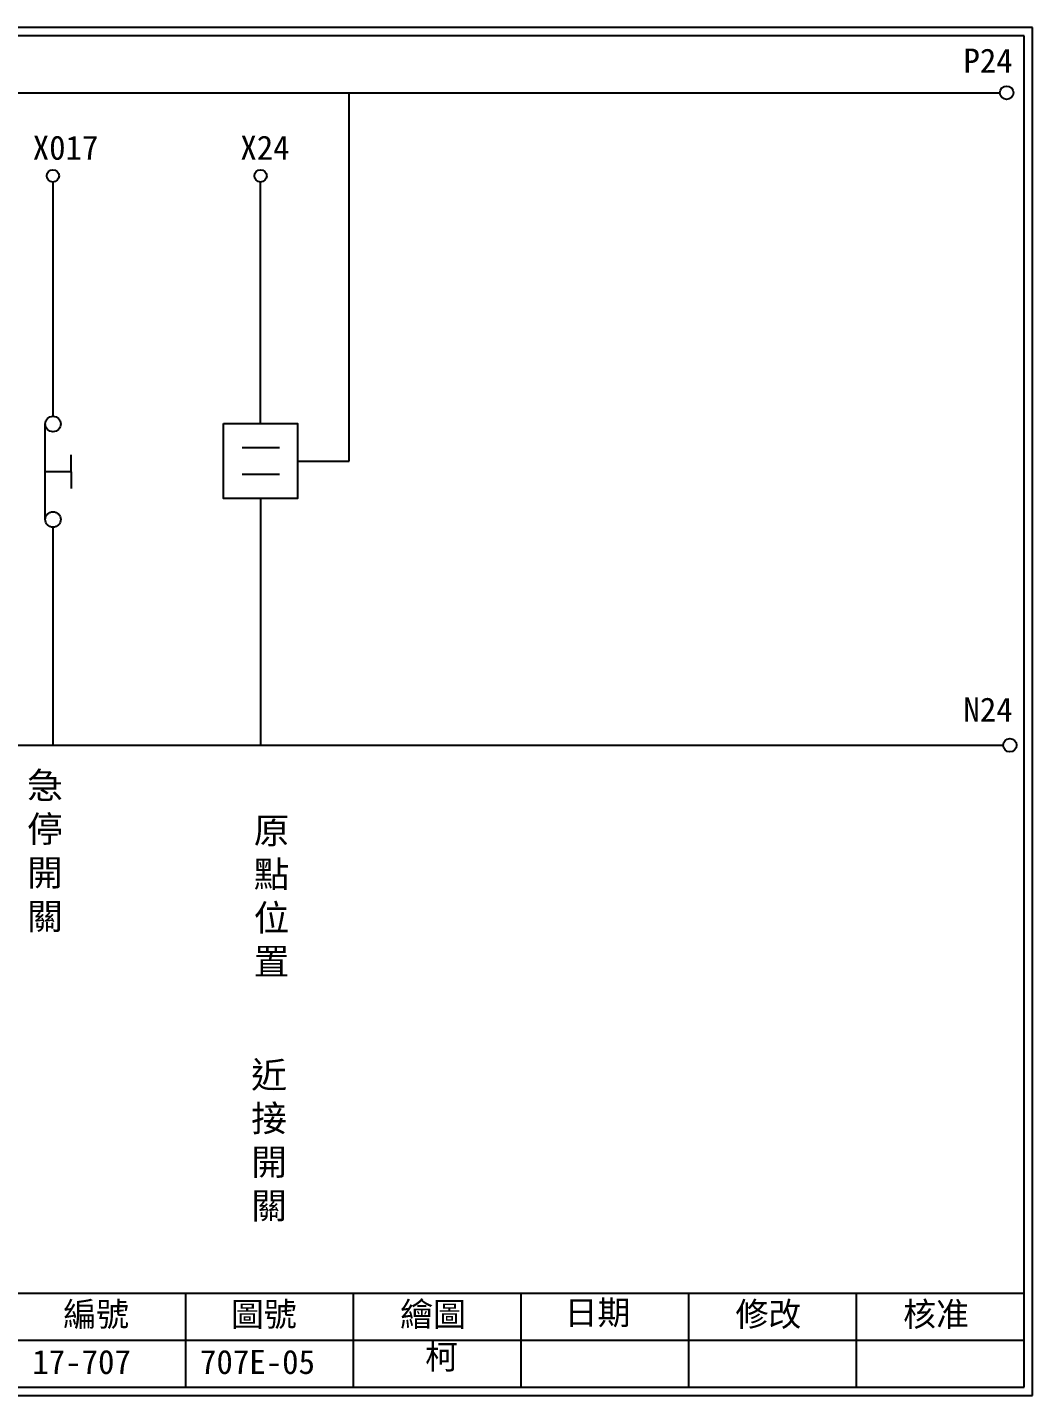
# Model space of a CAD drawing. Extents: x 275 to 562, y 265 to 469.
# Drawn here: x 412 to 561.9, y 264.9 to 468.9 of the extents above; entities that cross this region are included whole.
import ezdxf

# ---------------------------------------------------------------- set-up
doc = ezdxf.new("R2010")
doc.units = 0
doc.layers.get('0').update_dxf_attribs({"linetype": 'CONTINUOUS'})
doc.layers.add('圖框層', color=7, linetype='CONTINUOUS')
doc.layers.add('標尺寸層', color=3, linetype='CONTINUOUS')
doc.styles.add('CNS', font='romanc.shx', dxfattribs={"bigfont": 'chineset.shx'})
doc.styles.add('STSL', font='kaiu.ttf')

msp = doc.modelspace()

# ---------------------------------------------------------------- linework, layer by layer
for p, q in [((460.01, 404.26), (460.01, 459.17)), ((446.78, 409.84), (446.78, 445.86)), ((418.55, 402.67), (418.55, 405.17)), ((452.3, 404.26), (460.01, 404.26)), ((418.55, 402.67), (418.55, 400.17)), ((446.78, 398.68), (446.78, 361.9))]:
    msp.add_line(p, q)
msp.add_lwpolyline([(441.27, 409.84), (452.3, 409.84), (452.3, 398.68), (441.27, 398.68)], close=True)
for centre in [(558.02, 459.17), (558.5, 361.9)]:
    msp.add_circle(centre, 1)
at = {"layer": '圖框層', "color": 7}
for p, q in [((561.9, 468.91), (274.9, 468.91)), ((560.65, 467.66), (276.15, 467.66)), ((560.65, 266.2), (560.65, 467.66)), ((561.9, 264.95), (561.9, 468.91)), ((276.15, 280.2), (560.65, 280.2)), ((435.65, 266.2), (435.65, 280.2)), ((460.65, 266.2), (460.65, 280.2)), ((485.65, 266.2), (485.65, 280.2)), ((510.65, 266.2), (510.65, 280.2)), ((535.65, 266.2), (535.65, 280.2)), ((410.65, 273.2), (560.65, 273.2)), ((276.15, 266.2), (560.65, 266.2)), ((274.9, 264.95), (561.9, 264.95))]:
    msp.add_line(p, q, dxfattribs=at)
at = {"layer": '標尺寸層', "color": 7}
for p, q in [((279.42, 459.17), (557.02, 459.17)), ((415.84, 445.86), (415.84, 410.94)), ((414.69, 395.56), (414.69, 409.79)), ((444.02, 406.29), (449.59, 406.29)), ((418.55, 402.67), (414.69, 402.67)), ((444.02, 402.32), (449.59, 402.32)), ((415.84, 394.41), (415.84, 361.9)), ((279.63, 361.9), (557.5, 361.9))]:
    msp.add_line(p, q, dxfattribs=at)
for centre, radius in [((415.83, 446.78), 0.92), ((446.78, 446.78), 0.92), ((446.78, 446.78), 0.92), ((415.84, 409.79), 1.15), ((415.84, 395.56), 1.15)]:
    msp.add_circle(centre, radius, dxfattribs=at)

# ---------------------------------------------------------------- texts
at = {"layer": '圖框層', "color": 4, "style": 'STSL'}
for s, p in [('P24', (551.58, 462.16)), ('X017', (412.82, 449.18)), ('X24', (443.77, 449.18)), ('N24', (551.58, 365.42)), ('繪圖', (467.59, 275.29)), ('日期', (492.12, 275.53)), ('編號', (417.36, 275.28)), ('圖號', (442.36, 275.28)), ('修改', (517.59, 275.29)), ('核准', (542.59, 275.29)), ('17-707', (412.76, 268.17)), ('707E-05', (437.76, 268.17)), ('  柯', (466.41, 268.92))]:
    msp.add_text(s, height=3.6, dxfattribs=at).set_placement(p)
at = {"layer": '標尺寸層', "color": 7, "char_height": 3.9, "attachment_point": 5, "style": 'CNS'}
for s, insert, width in [('{\\fDFKai-SB|b0|i0|c136|p65;\\P急停\\P開關}', (414.64, 349.19), 3.2986), ('{\\fDFKai-SB|b0|i0|c136|p65;原點位置}', (448.43, 339.3), 3.2986), ('{\\fDFKai-SB|b0|i0|c136|p65;近接開關}', (448.05, 302.81), 8.6627)]:
    msp.add_mtext(s, dxfattribs=dict(at, insert=insert, width=width))

doc.saveas('drawing.dxf')
